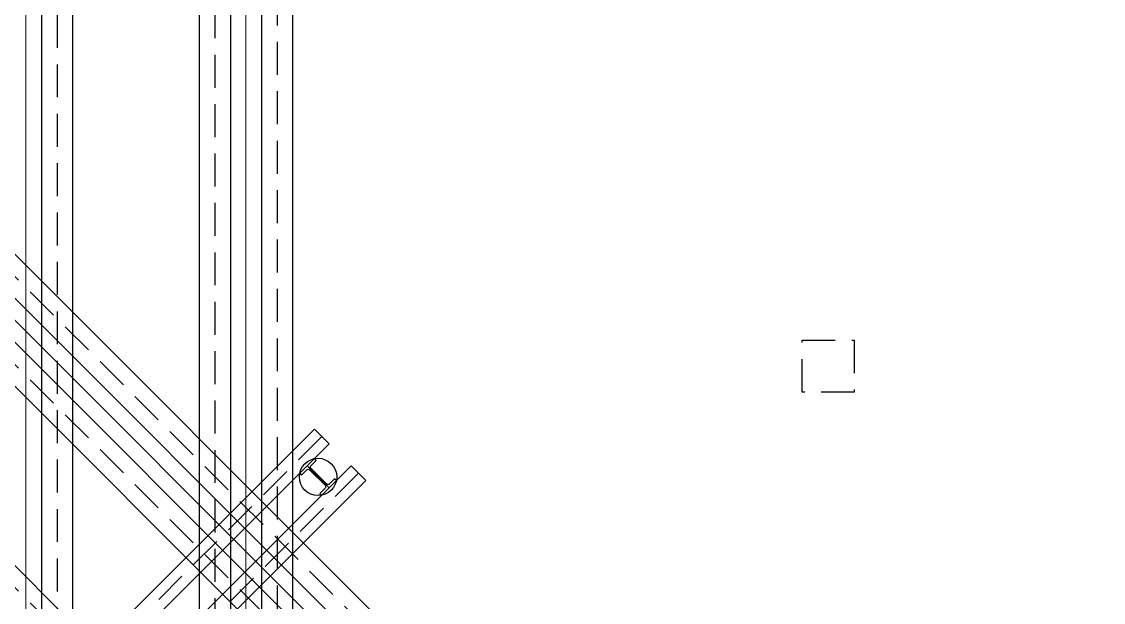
# Model space of a CAD drawing. Header units: millimetres. Extents: x 1073475 to 2890243, y -1340830 to -367733.
# Drawn here: x 2055617 to 2057444, y -380764 to -379784 of the extents above; entities that cross this region are included whole.
import ezdxf

# ---------------------------------------------------------------- set-up
doc = ezdxf.new("R2010")
doc.units = ezdxf.units.MM
doc.header["$LTSCALE"] = 50
doc.linetypes.add('HIDDEN', pattern=[9.524999999999999, 6.35, -3.175])
doc.layers.add('_0', color=7, linetype='Continuous', lineweight=0)
for name, color, linetype in [('H-BEAM', 5, 'Continuous'), ('POST PILE', 6, 'Continuous'), ('ST-CEN', 1, 'HIDDEN'), ('ST-CEN(하부 H-BEAM)', 1, 'HIDDEN'), ('STRUT', 3, 'Continuous'), ('건축', 233, 'HIDDEN')]:
    doc.layers.add(name, color=color, linetype=linetype)

# ---------------------------------------------------------------- blocks, each defined once
blk = doc.blocks.new('A$C59AB4A79')
at = {"layer": '_0', "color": 251}
for p, q in [((-12912.74171201722, 3275.126264072722), (-12912.74171200301, -27775.1262685617)), ((-15034.06205574772, 1153.805919843959), (-15034.06205573515, -25653.80592517531)), ((-17350.00001083105, -15949.9999985164), (-3550.000005690381, -29750.00000194577))]:
    blk.add_line(p, q, dxfattribs=at)
at = {"layer": 'H-BEAM', "color": 251}
for p, q in [((-16866.29510213109, -23821.57287907728), (-12253.12230038201, -19208.400077331)), ((-12253.12230038201, -19208.400077331), (-12111.70094414498, -19349.82143356849)), ((-12111.70094414498, -19349.82143356849), (-16724.87374588009, -23962.99423530523)), ((-11899.56890978874, -19561.95346792426), (-16512.74171151011, -24175.12626964075)), ((-11758.14755355124, -19703.37482416176), (-11899.56890978874, -19561.95346792426)), ((-16371.32035525795, -24316.54762586998), (-11758.14755355124, -19703.37482416176))]:
    blk.add_line(p, q, dxfattribs=at)
at = {"layer": 'POST PILE', "color": 251}
blk.add_line((-12111.70094414405, -19774.08550228155), (-12323.83297849982, -19561.95346792554), dxfattribs=at)
blk.add_lwpolyline([(-12394.54365661857, -19632.66414604418), (-12376.865987089, -19650.34181557386), (-12327.01495901519, -19600.49078750028, -0.414213562373095), (-12298.73068776773, -19600.49078750028), (-12150.23826371855, -19748.98321154935, -0.414213562373095), (-12150.23826371855, -19777.26748279692), (-12200.08929179236, -19827.1185108705), (-12182.41162226256, -19844.79618040018), (-12040.9902660253, -19703.37482416292), (-12058.66793555487, -19685.69715463324), (-12108.51896362868, -19735.54818270681, -0.414213562373095), (-12136.80323487613, -19735.54818270681), (-12285.29565892532, -19587.05575865775, -0.414213562373095), (-12285.29565892532, -19558.77148741018), (-12235.4446308515, -19508.9204593366), (-12253.12230038131, -19491.24278980691)], format="xyb", close=True, dxfattribs=at)
blk.add_circle((-12217.76696132193, -19668.01948510355), 180.2775637731995, dxfattribs=at)
at = {"layer": 'ST-CEN', "color": 251}
for p, q in [((-12612.74171201838, 3575.126264142105), (-12612.74171200255, -28075.1262685135)), ((-13212.74171201861, 2975.126264001708), (-13212.74171200232, -27475.12626861106)), ((-14734.06205574842, 1453.805919913808), (-14734.06205573515, -25953.80592512665)), ((-17350.00001080474, -15525.73592985724), (-3125.735936953221, -29750.00000194507)), ((-17350.00001085689, -16374.26406717603), (-3974.26407442824, -29750.00000194646)), ((-17350.00001098798, -18525.73592930217), (-6125.735936952988, -29750.00000194507))]:
    blk.add_line(p, q, dxfattribs=at)
at = {"layer": 'ST-CEN(하부 H-BEAM)', "color": 251}
for p, q in [((-12182.41162226326, -19279.11075544974), (-16795.58442400652, -23892.28355719033)), ((-11828.85823166999, -19632.66414604301), (-16442.03103337996, -24245.83694775926))]:
    blk.add_line(p, q, dxfattribs=at)
at = {"layer": 'STRUT', "color": 251}
for p, q in [((-12462.74171201815, 3725.126264177496), (-12462.74171200232, -28225.12626848905)), ((-12762.74171201815, 3425.126264107181), (-12762.74171200278, -27925.12626853772)), ((-13062.74171201861, 3125.126264036167), (-13062.74171200232, -27625.12626858708)), ((-13362.74171201838, 2825.126263965853), (-13362.74171200255, -27325.12626863574)), ((-14584.06205574842, 1603.805919948965), (-14584.06205573445, -26103.80592510221)), ((-14884.06205574796, 1303.805919878185), (-14884.06205573422, -25803.80592515133)), ((-17350.00001079193, -15313.60389552778), (-2913.603902584175, -29750.00000194437)), ((-17350.00001081778, -15737.8679641874), (-3337.867971321801, -29750.00000194507)), ((-17350.00001084385, -16162.13203284633), (-3762.132040059427, -29750.00000194553)), ((-17350.00001086923, -16586.39610150573), (-4186.396108797053, -29750.000001946)), ((-17350.00001097494, -18313.60389497271), (-5913.603902584175, -29750.00000194483))]:
    blk.add_line(p, q, dxfattribs=at)
at = {"layer": '건축', "color": 251}
for p, q in [((-7550.000012850855, -18850.00000193075), (-7550.000012820354, -18350.00000193075)), ((-7550.000012820354, -18350.00000193075), (-7050.000012820354, -18350.00000196125)), ((-7050.000012820354, -18350.00000196125), (-7050.000012850855, -18850.00000196125)), ((-7050.000012850855, -18850.00000196125), (-7550.000012850855, -18850.00000193075))]:
    blk.add_line(p, q, dxfattribs=at)

msp = doc.modelspace()

# ---------------------------------------------------------------- block references
at = {"ltscale": 0.2, "xscale": 0.1751524569241688, "yscale": 0.1751524569241688, "zscale": 0.1751524569241688, "rotation": 0.000612302615251796}
msp.add_blockref('A$C59AB4A79', (2058257.825041893, -377107.7345485468, 1.750000000000037e-09), dxfattribs=at)

doc.saveas('drawing.dxf')
